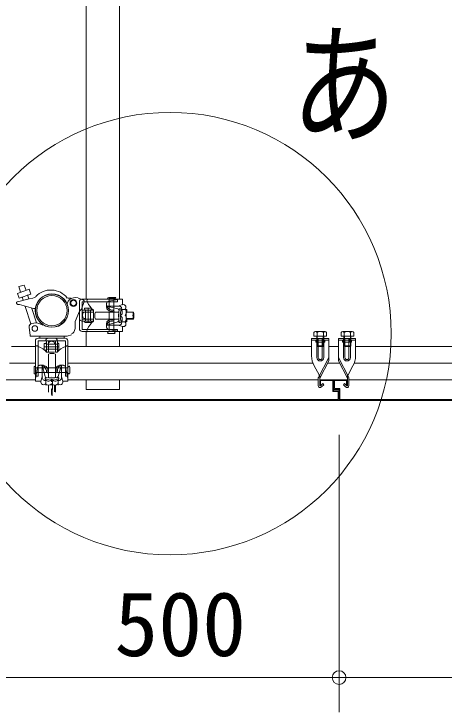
# Model space of a CAD drawing. Units: millimetres, scale not verified. Extents: x -10062 to 10062, y -6938 to 6938.
# Drawn here: x -6943 to -6318, y 2836 to 3851 of the extents above; entities that cross this region are included whole.
import ezdxf
from ezdxf.enums import TextEntityAlignment as Align

# ---------------------------------------------------------------- set-up
doc = ezdxf.new("R2010")
doc.units = ezdxf.units.MM
doc.header["$LTSCALE"] = 40
doc.header["$PDMODE"] = 32
doc.header["$PDSIZE"] = 20
doc.linetypes.add('DASHED1', pattern=[1.8, 1.2, -0.6])
doc.linetypes.add('DOUBLE_CHAIN2', pattern=[12.8, 9, -1, 0.6, -0.6, 0.6, -1])
for name, color, linetype, lineweight in [('0-1_0', 4, 'Continuous', 9), ('1-1_dim', 7, 'Continuous', 9), ('1-2_KANAGU', 2, 'Continuous', 9), ('1-3_MAIN', 7, 'Continuous', 9), ('1-4_text', 7, 'Continuous', 9), ('1-6_ｸﾗﾝﾌﾟ', 1, 'Continuous', 9), ('1-8_仮囲い', 7, 'Continuous', 9)]:
    doc.layers.add(name, color=color, linetype=linetype, lineweight=lineweight)
doc.styles.add('ＭＳ ゴシック', font='')
doc.styles.get('ＭＳ ゴシック').set_extended_font_data('MS Gothic')

msp = doc.modelspace()

# ---------------------------------------------------------------- linework, layer by layer
at = {"layer": '0-1_0', "color": 2}
for p, q in [((-6510.4, 3379.36), (-6485.4, 3379.36)), ((-6510.4, 3354.16), (-6510.4, 3379.36)), ((-6502.9, 3351.82), (-6502.9, 3379.36)), ((-6500.83, 3351.82), (-6500.83, 3379.36)), ((-6494.97, 3351.82), (-6494.97, 3379.36)), ((-6492.9, 3351.82), (-6492.9, 3379.36)), ((-6485.4, 3347.09), (-6485.4, 3379.36)), ((-6446.59, 3379.36), (-6471.59, 3379.36)), ((-6471.59, 3347.09), (-6471.59, 3379.36)), ((-6464.09, 3351.82), (-6464.09, 3379.36)), ((-6462.02, 3351.82), (-6462.02, 3379.36)), ((-6456.16, 3351.82), (-6456.16, 3379.36)), ((-6454.09, 3351.82), (-6454.09, 3379.36)), ((-6446.59, 3354.16), (-6446.59, 3379.36)), ((-6500.54, 3322.96), (-6485.4, 3352.08)), ((-6456.45, 3322.96), (-6471.59, 3352.08)), ((-6499.63, 3326.88), (-6506.68, 3339.71)), ((-6498.5, 3321.9), (-6485.4, 3347.09)), ((-6458.49, 3321.9), (-6471.59, 3347.09)), ((-6457.36, 3326.88), (-6450.3, 3339.71)), ((-6500.8, 3310.98), (-6500.8, 3321.9)), ((-6498.5, 3310.98), (-6498.5, 3321.9)), ((-6458.49, 3310.98), (-6458.49, 3321.9)), ((-6456.19, 3310.98), (-6456.19, 3321.9)), ((-6496.02, 3309), (-6492.66, 3312.36)), ((-6460.97, 3309), (-6464.32, 3312.36))]:
    msp.add_line(p, q, dxfattribs=at)
at = {"layer": '0-1_0', "color": 2, "linetype": 'DASHED1'}
for p, q in [((-6510.4, 3377.06), (-6485.4, 3377.06)), ((-6504.45, 3374.06), (-6504.45, 3376.56)), ((-6504.45, 3374.06), (-6491.35, 3374.06)), ((-6502.15, 3374.06), (-6502.15, 3379.36)), ((-6493.65, 3374.06), (-6493.65, 3379.36)), ((-6491.35, 3374.06), (-6491.35, 3376.56)), ((-6446.59, 3377.06), (-6471.59, 3377.06)), ((-6465.64, 3374.06), (-6465.64, 3376.56)), ((-6452.54, 3374.06), (-6465.64, 3374.06)), ((-6463.34, 3374.06), (-6463.34, 3379.36)), ((-6454.84, 3374.06), (-6454.84, 3379.36)), ((-6452.54, 3374.06), (-6452.54, 3376.56)), ((-6499.49, 3326.62), (-6499.63, 3326.88)), ((-6498.5, 3321.9), (-6498.5, 3322.77)), ((-6458.49, 3321.9), (-6458.49, 3322.77)), ((-6457.5, 3326.62), (-6457.36, 3326.88))]:
    msp.add_line(p, q, dxfattribs=at)
at = {"layer": '0-1_0', "lineweight": 5}
for p, q in [((-6946.59, 3368.08), (-6912.01, 3368.08)), ((-6865.01, 3368.08), (-6510.4, 3368.08)), ((-6485.4, 3368.08), (-6471.59, 3368.08)), ((-6446.59, 3368.08), (-6010.4, 3368.08)), ((-6487.08, 3343.85), (-6469.76, 3343.85)), ((-6956.19, 3319.48), (-6912.01, 3319.48)), ((-6865.01, 3319.48), (-6500.8, 3319.48)), ((-6456.19, 3319.48), (-6000.8, 3319.48)), ((-6789.58, 3305.42), (-6838.18, 3305.42))]:
    msp.add_line(p, q, dxfattribs=at)
at = {"layer": '0-1_0', "color": 2}
for points in [[(-6497.64, 3310.63), (-6494.29, 3313.98), (-6492.66, 3312.36)], [(-6459.34, 3310.63), (-6462.7, 3313.98), (-6464.32, 3312.36)]]:
    msp.add_lwpolyline(points, dxfattribs=at)
at = {"layer": '0-1_0', "lineweight": 5}
msp.add_circle((-6716.32, 3386.58), 321.64, dxfattribs=at)
at = {"layer": '0-1_0', "color": 2, "linetype": 'DASHED1'}
for centre, radius, start, end in [((-6504.95, 3376.56), 0.5, 0, 90), ((-6490.85, 3376.56), 0.5, 90, 180), ((-6466.14, 3376.56), 0.5, 0, 90), ((-6452.04, 3376.56), 0.5, 90, 180), ((-6506.5, 3322.77), 8, 0, 28.811), ((-6450.49, 3322.77), 8, 151.189, 180)]:
    msp.add_arc(centre, radius, start, end, dxfattribs=at)
at = {"layer": '0-1_0', "color": 2}
for centre, radius, start, end in [((-6480.4, 3354.16), 30, 180, 208.811), ((-6497.9, 3351.82), 5, 180, 0), ((-6497.9, 3351.82), 2.93, 180, 0), ((-6459.09, 3351.82), 5, 180, 0), ((-6459.09, 3351.82), 2.93, 180, 0), ((-6476.59, 3354.16), 30, 331.189, 0), ((-6498.5, 3321.9), 2.3, 152.527, 180), ((-6501.6, 3325.79), 2.25, 332.527, 28.811), ((-6455.39, 3325.79), 2.25, 151.189, 207.473), ((-6458.49, 3321.9), 2.3, 0, 27.473), ((-6498, 3310.98), 2.8, 180, 314.999), ((-6498, 3310.98), 0.5, 180, 314.999), ((-6458.99, 3310.98), 2.8, 225.001, 0), ((-6458.99, 3310.98), 0.5, 225.001, 0)]:
    msp.add_arc(centre, radius, start, end, dxfattribs=at)
at = {"layer": '1-1_dim'}
for p, q in [((-6470.5, 3239.37), (-6470.5, 2836.37)), ((-6470.5, 3239.37), (-6470.5, 2836.37)), ((-6470.5, 2886.37), (-6970.5, 2886.37)), ((-6920.5, 2886.37), (-6520.5, 2886.37)), ((-5970.5, 2886.37), (-6470.5, 2886.37)), ((-6420.5, 2886.37), (-6020.5, 2886.37))]:
    msp.add_line(p, q, dxfattribs=at)
msp.add_point((-6470.5, 2886.37), dxfattribs=at)
at = {"layer": '1-2_KANAGU', "color": 4, "lineweight": 5}
for p, q in [((-6507.14, 3382.96), (-6507.14, 3388.32)), ((-6507.1, 3382.96), (-6488.7, 3382.96)), ((-6504.83, 3389.66), (-6490.97, 3389.66)), ((-6502.9, 3368.96), (-6502.9, 3382.96)), ((-6502.52, 3382.96), (-6502.52, 3388.32)), ((-6502.15, 3379.26), (-6502.15, 3382.96)), ((-6493.65, 3379.26), (-6493.65, 3382.96)), ((-6493.28, 3382.96), (-6493.28, 3388.32)), ((-6492.9, 3368.96), (-6492.9, 3382.96)), ((-6488.66, 3382.96), (-6488.66, 3388.32)), ((-6467.62, 3382.96), (-6467.62, 3388.32)), ((-6467.58, 3382.96), (-6449.18, 3382.96)), ((-6465.3, 3389.66), (-6451.45, 3389.66)), ((-6463.38, 3368.96), (-6463.38, 3382.96)), ((-6463, 3382.96), (-6463, 3388.32)), ((-6462.63, 3379.26), (-6462.63, 3382.96)), ((-6454.13, 3379.26), (-6454.13, 3382.96)), ((-6453.76, 3382.96), (-6453.76, 3388.32)), ((-6453.38, 3368.96), (-6453.38, 3382.96)), ((-6449.14, 3382.96), (-6449.14, 3388.32))]:
    msp.add_line(p, q, dxfattribs=at)
at = {"layer": '1-2_KANAGU', "color": 4, "linetype": 'DASHED1', "lineweight": 5}
for p, q in [((-6502.15, 3368.2), (-6502.15, 3379.26)), ((-6493.65, 3368.2), (-6493.65, 3379.26)), ((-6462.63, 3368.2), (-6462.63, 3379.26)), ((-6454.13, 3368.2), (-6454.13, 3379.26)), ((-6502.9, 3368.96), (-6501.9, 3367.96)), ((-6502.9, 3368.96), (-6492.9, 3368.96)), ((-6501.9, 3367.96), (-6493.9, 3367.96)), ((-6493.9, 3367.96), (-6492.9, 3368.96)), ((-6463.38, 3368.96), (-6462.38, 3367.96)), ((-6463.38, 3368.96), (-6453.38, 3368.96)), ((-6462.38, 3367.96), (-6454.38, 3367.96)), ((-6454.38, 3367.96), (-6453.38, 3368.96))]:
    msp.add_line(p, q, dxfattribs=at)
at = {"layer": '1-2_KANAGU', "color": 4, "lineweight": 5}
for centre, radius, start, end in [((-6504.83, 3386.99), 2.67, 30, 149.999), ((-6497.9, 3380.99), 8.67, 57.796, 122.204), ((-6490.97, 3386.99), 2.67, 30.001, 150), ((-6465.3, 3386.99), 2.67, 30, 149.999), ((-6458.38, 3380.99), 8.67, 57.796, 122.204), ((-6451.45, 3386.99), 2.67, 30.001, 150)]:
    msp.add_arc(centre, radius, start, end, dxfattribs=at)
at = {"layer": '1-3_MAIN'}
for p, q in [((-6478.5, 3319.48), (-6498.5, 3319.48)), ((-6498.5, 3310.98), (-6498.5, 3319.48)), ((-6478.5, 3303.48), (-6478.5, 3319.48)), ((-6478.5, 3305.48), (-6478.5, 3319.48)), ((-6458.5, 3319.48), (-6478.5, 3319.48)), ((-6472.5, 3319.48), (-6458.5, 3319.48)), ((-6458.5, 3310.98), (-6458.5, 3319.48)), ((-6497.3, 3310.98), (-6498.5, 3310.98)), ((-6497.3, 3310.98), (-6497.3, 3318.28)), ((-6459.7, 3318.28), (-6477.3, 3318.28)), ((-6459.7, 3310.98), (-6459.7, 3318.28)), ((-6458.5, 3310.98), (-6459.7, 3310.98)), ((-6470.5, 3305.48), (-6478.5, 3305.48)), ((-6470.5, 3303.48), (-6478.5, 3303.48)), ((-6470.5, 3289.48), (-6470.5, 3305.48)), ((-6470.5, 3289.48), (-6470.5, 3303.48)), ((-6470.5, 3289.48), (-6970.5, 3289.48)), ((-6471.7, 3290.68), (-6969.3, 3290.68)), ((-5970.5, 3289.48), (-6470.5, 3289.48)), ((-5971.7, 3290.68), (-6469.3, 3290.68))]:
    msp.add_line(p, q, dxfattribs=at)
for points in [[(-6471.7, 3290.68), (-6471.7, 3302.28), (-6479.7, 3302.28), (-6479.7, 3318.28), (-6497.3, 3318.28)], [(-6469.3, 3290.68), (-6469.3, 3306.68), (-6477.3, 3306.68), (-6477.3, 3318.28)]]:
    msp.add_lwpolyline(points, dxfattribs=at)
at = {"layer": '1-6_ｸﾗﾝﾌﾟ'}
for p, q in [((-6936.11, 3455.06), (-6933.51, 3447.06)), ((-6938.11, 3445.06), (-6921.01, 3451.06)), ((-6923.41, 3443.06), (-6921.71, 3437.06)), ((-6921.01, 3451.06), (-6918.81, 3444.06)), ((-6938.21, 3433.06), (-6921.01, 3437.06)), ((-6931.31, 3440.06), (-6929.61, 3435.06)), ((-6921.01, 3437.06), (-6915.91, 3438.06)), ((-6915.91, 3438.06), (-6913.41, 3439.06)), ((-6913.41, 3439.06), (-6911.31, 3440.06)), ((-6848.01, 3393.23), (-6848.01, 3432.73)), ((-6841.51, 3432.06), (-6844.91, 3422.06)), ((-6844.01, 3436.73), (-6785.41, 3436.73)), ((-6841.01, 3434.06), (-6841.51, 3432.06)), ((-6806.01, 3438.73), (-6797.01, 3438.73)), ((-6789.41, 3436.73), (-6805.91, 3433.73)), ((-6804.71, 3389.73), (-6804.71, 3436.73)), ((-6798.21, 3389.73), (-6798.21, 3436.73)), ((-6792.51, 3432.73), (-6792.51, 3436.73)), ((-6785.41, 3428.73), (-6785.41, 3436.73)), ((-6937.51, 3429.06), (-6938.71, 3430.06)), ((-6935.11, 3429.06), (-6937.51, 3429.06)), ((-6914.51, 3423.06), (-6935.11, 3429.06)), ((-6926.71, 3426.06), (-6918.41, 3401.06)), ((-6917.11, 3423.06), (-6910.21, 3402.06)), ((-6912.11, 3423.06), (-6914.51, 3423.06)), ((-6844.91, 3422.06), (-6847.71, 3419.06)), ((-6827.51, 3420.73), (-6844.01, 3420.73)), ((-6839.71, 3423.73), (-6831.21, 3423.73)), ((-6839.01, 3404.73), (-6839.01, 3420.73)), ((-6835.51, 3402.73), (-6835.51, 3423.73)), ((-6832.01, 3404.73), (-6832.01, 3420.73)), ((-6827.51, 3408.73), (-6827.51, 3420.73)), ((-6808.51, 3424.73), (-6808.51, 3430.73)), ((-6808.51, 3426.73), (-6791.51, 3426.73)), ((-6808.51, 3426.73), (-6792.21, 3422.73)), ((-6800.11, 3420.73), (-6802.11, 3420.73)), ((-6785.41, 3428.73), (-6791.51, 3426.73)), ((-6788.61, 3422.73), (-6789.61, 3422.73)), ((-6787.81, 3421.73), (-6779.41, 3421.73)), ((-6827.51, 3417.73), (-6844.01, 3417.73)), ((-6843.41, 3411.73), (-6843.41, 3414.73)), ((-6824.51, 3417.73), (-6791.11, 3417.73)), ((-6800.11, 3418.73), (-6803.31, 3418.73)), ((-6769.51, 3417.73), (-6779.51, 3417.73)), ((-6827.51, 3407.73), (-6844.01, 3407.73)), ((-6827.51, 3404.73), (-6844.01, 3404.73)), ((-6839.71, 3402.73), (-6831.21, 3402.73)), ((-6827.51, 3404.73), (-6827.51, 3407.73)), ((-6824.51, 3407.73), (-6791.11, 3407.73)), ((-6808.51, 3398.73), (-6792.21, 3403.73)), ((-6808.51, 3401.73), (-6808.51, 3395.73)), ((-6800.11, 3406.73), (-6803.31, 3406.73)), ((-6800.11, 3404.73), (-6802.11, 3404.73)), ((-6788.61, 3402.73), (-6789.61, 3402.73)), ((-6787.81, 3403.73), (-6779.41, 3403.73)), ((-6769.81, 3408.73), (-6779.51, 3408.73)), ((-6779.41, 3407.73), (-6769.51, 3407.73)), ((-6919.75, 3384.02), (-6921.05, 3396.02)), ((-6844.01, 3392.73), (-6792.51, 3392.73)), ((-6808.51, 3398.73), (-6791.51, 3398.73)), ((-6789.41, 3389.73), (-6805.91, 3392.73)), ((-6792.51, 3389.73), (-6792.51, 3392.73)), ((-6785.41, 3396.73), (-6791.51, 3398.73)), ((-6865.91, 3383.06), (-6918.61, 3383.06)), ((-6868.51, 3380.06), (-6908.01, 3380.06)), ((-6905.71, 3383.06), (-6905.71, 3380.06)), ((-6905.71, 3383.06), (-6905.71, 3380.06)), ((-6870.31, 3383.06), (-6870.31, 3380.06)), ((-6870.31, 3383.06), (-6870.31, 3380.06)), ((-6859.41, 3385.06), (-6865.91, 3383.06)), ((-6859.41, 3385.06), (-6865.91, 3383.06)), ((-6806.01, 3386.73), (-6797.01, 3386.73)), ((-6912.01, 3376.06), (-6912.01, 3317.46)), ((-6899.01, 3371.76), (-6899.01, 3363.26)), ((-6896.01, 3359.56), (-6896.01, 3376.06)), ((-6880.01, 3371.06), (-6896.01, 3371.06)), ((-6893.01, 3359.56), (-6893.01, 3376.06)), ((-6887.01, 3375.46), (-6890.01, 3375.46)), ((-6883.01, 3359.56), (-6883.01, 3376.06)), ((-6880.01, 3359.56), (-6880.01, 3376.06)), ((-6878.01, 3371.76), (-6878.01, 3363.26)), ((-6868.01, 3376.06), (-6868.01, 3368.06)), ((-6908.01, 3368.06), (-6908.01, 3339.16)), ((-6878.01, 3367.56), (-6899.01, 3367.56)), ((-6880.01, 3364.06), (-6896.01, 3364.06)), ((-6868.01, 3368.06), (-6868.01, 3339.16)), ((-6893.01, 3359.56), (-6896.01, 3359.56)), ((-6884.01, 3359.56), (-6893.01, 3359.56)), ((-6893.01, 3356.56), (-6893.01, 3323.16)), ((-6880.01, 3359.56), (-6883.01, 3359.56)), ((-6883.01, 3356.56), (-6883.01, 3323.16)), ((-6900.01, 3340.56), (-6906.01, 3340.56)), ((-6902.01, 3340.56), (-6902.01, 3323.56)), ((-6902.01, 3340.56), (-6898.01, 3324.26)), ((-6874.01, 3340.56), (-6879.01, 3324.26)), ((-6877.01, 3340.56), (-6871.01, 3340.56)), ((-6874.01, 3340.56), (-6874.01, 3323.56)), ((-6914.01, 3338.06), (-6914.01, 3329.06)), ((-6912.01, 3321.46), (-6909.01, 3337.96)), ((-6865.01, 3336.76), (-6912.01, 3336.76)), ((-6865.01, 3330.26), (-6912.01, 3330.26)), ((-6908.01, 3339.16), (-6908.01, 3324.56)), ((-6896.01, 3332.16), (-6896.01, 3334.16)), ((-6894.01, 3332.16), (-6894.01, 3335.36)), ((-6882.01, 3332.16), (-6882.01, 3335.36)), ((-6880.01, 3332.16), (-6880.01, 3334.16)), ((-6868.01, 3339.16), (-6868.01, 3324.56)), ((-6865.01, 3321.46), (-6868.01, 3337.96)), ((-6862.01, 3338.06), (-6862.01, 3329.06)), ((-6908.01, 3324.56), (-6912.01, 3324.56)), ((-6904.01, 3317.46), (-6902.01, 3323.56)), ((-6898.01, 3320.66), (-6898.01, 3321.66)), ((-6897.01, 3319.86), (-6897.01, 3311.46)), ((-6879.01, 3319.86), (-6879.01, 3311.46)), ((-6878.01, 3320.66), (-6878.01, 3321.66)), ((-6872.01, 3317.46), (-6874.01, 3323.56)), ((-6865.01, 3324.56), (-6868.01, 3324.56)), ((-6904.01, 3317.46), (-6912.01, 3317.46)), ((-6893.01, 3301.86), (-6893.01, 3311.56)), ((-6893.01, 3311.46), (-6893.01, 3301.56)), ((-6884.01, 3301.86), (-6884.01, 3311.56)), ((-6883.01, 3311.46), (-6883.01, 3301.56))]:
    msp.add_line(p, q, dxfattribs=at)
at = {"layer": '1-6_ｸﾗﾝﾌﾟ', "linetype": 'DASHED1'}
for p, q in [((-6804.14, 3438.18), (-6805.14, 3439.18)), ((-6795.14, 3439.18), (-6805.14, 3439.18)), ((-6796.14, 3438.18), (-6804.14, 3438.18)), ((-6795.14, 3439.18), (-6796.14, 3438.18))]:
    msp.add_line(p, q, dxfattribs=at)
at = {"layer": '1-6_ｸﾗﾝﾌﾟ'}
for points in [[(-6936.11, 3455.06), (-6928.21, 3457.06), (-6925.61, 3449.06)], [(-6938.11, 3445.06), (-6935.81, 3438.06), (-6918.81, 3444.06)], [(-6841.01, 3434.06), (-6841.91, 3435.06), (-6843.41, 3436.06), (-6849.81, 3438.06)], [(-6844.01, 3392.73), (-6844.01, 3432.73), (-6792.51, 3432.73)], [(-6847.71, 3419.06), (-6854.01, 3404.06), (-6854.11, 3393.06)], [(-6844.01, 3389.73), (-6785.41, 3389.73), (-6785.41, 3396.73)], [(-6868.01, 3376.06), (-6908.01, 3376.06), (-6908.01, 3368.06)], [(-6865.01, 3376.06), (-6865.01, 3317.46), (-6872.01, 3317.46)]]:
    msp.add_lwpolyline(points, dxfattribs=at)
for centre, radius in [((-6888.01, 3420.06), 24), ((-6856.61, 3431.06), 5), ((-6856.61, 3431.06), 4), ((-6912.81, 3394.06), 4)]:
    msp.add_circle(centre, radius, dxfattribs=at)
for centre, radius, start, end in [((-6889.61, 3420.06), 30, 37.54, 136.918), ((-6937.71, 3431.06), 2, 111.731, 225.115), ((-6862.01, 3455.06), 17, 256.304, 276.801), ((-6856.61, 3429.06), 9, 135.443, 191.661), ((-6853.81, 3425.06), 14, 72.968, 131.535), ((-6844.01, 3432.73), 4, 90, 180), ((-6835.01, 3434.73), 2, 120.51, 239.49), ((-6810.71, 3441.73), 27, 200.106, 231.428), ((-6805.31, 3430.73), 3, 100.384, 180), ((-6806.01, 3437.73), 1, 90, 270), ((-6797.01, 3437.73), 1, 270, 90), ((-6844.01, 3417.73), 4, 90, 180), ((-6839.71, 3422.73), 1, 90, 270), ((-6831.21, 3422.73), 1, 270, 90), ((-6803.31, 3424.73), 5, 180, 270), ((-6802.11, 3427.73), 6, 180, 270), ((-6800.11, 3417.73), 3, 0, 90), ((-6792.71, 3420.73), 2, 0, 75), ((-6790.51, 3422.73), 4, 341.179, 104.571), ((-6754.11, 3412.73), 37, 166.058, 193.942), ((-6789.61, 3421.73), 1, 90, 180), ((-6791.61, 3417.73), 6, 298.583, 47.521), ((-6788.61, 3421.73), 1, 0, 90), ((-6751.61, 3412.73), 37, 166.058, 193.942), ((-6784.31, 3424.73), 4, 306.195, 105.529), ((-6786.71, 3417.73), 7, 316.511, 43.489), ((-6840.21, 3414.73), 3, 90, 180), ((-6840.21, 3411.73), 3, 180, 270), ((-6814.81, 3412.73), 11, 152.604, 207.396), ((-6800.11, 3417.73), 1, 0, 90), ((-6791.61, 3407.73), 6, 312.479, 61.417), ((-6786.71, 3408.73), 7, 316.511, 43.489), ((-6759.21, 3412.73), 21, 166.103, 193.897), ((-6916.07, 3396.46), 5, 105.541, 185.066), ((-6911.7, 3385.26), 17, 68.233, 109.633), ((-6898.24, 3410.69), 12, 233.446, 256.626), ((-6844.01, 3408.73), 4, 180, 270), ((-6839.71, 3403.73), 1, 90, 270), ((-6810.71, 3383.73), 27, 128.572, 159.894), ((-6831.21, 3403.73), 1, 270, 90), ((-6803.31, 3401.73), 5, 90, 180), ((-6802.11, 3398.73), 6, 90, 180), ((-6800.11, 3407.73), 1, 270, 0), ((-6800.11, 3407.73), 3, 270, 0), ((-6792.71, 3405.73), 2, 285, 0), ((-6790.51, 3402.73), 4, 255.429, 18.821), ((-6789.61, 3403.73), 1, 180, 270), ((-6788.61, 3403.73), 1, 270, 0), ((-6784.31, 3400.73), 4, 254.471, 53.805), ((-6861.61, 3393.06), 7, 287.072, 0.824), ((-6861.61, 3393.06), 7, 287.072, 0.824), ((-6844.01, 3393.73), 4, 180, 270), ((-6835.01, 3390.73), 2, 120.51, 239.49), ((-6805.31, 3395.73), 3, 180, 259.616), ((-6918.75, 3384.05), 1, 182.236, 277.807), ((-6908.01, 3376.06), 4, 90, 180), ((-6893.01, 3376.06), 4, 90, 180), ((-6884.01, 3376.06), 4, 0, 90), ((-6869.01, 3376.06), 4, 0, 90), ((-6806.01, 3387.73), 1, 90, 270), ((-6797.01, 3387.73), 1, 270, 90), ((-6898.01, 3371.76), 1, 0, 180), ((-6890.01, 3372.26), 3, 90, 180), ((-6887.01, 3372.26), 3, 0, 90), ((-6879.01, 3371.76), 1, 0, 180), ((-6910.01, 3367.06), 2, 30.51, 149.49), ((-6917.01, 3342.76), 27, 38.572, 69.894), ((-6898.01, 3363.26), 1, 180, 0), ((-6859.01, 3342.76), 27, 110.106, 141.428), ((-6879.01, 3363.26), 1, 180, 0), ((-6866.01, 3367.06), 2, 30.51, 149.49), ((-6888.01, 3346.86), 11, 62.604, 117.396), ((-6906.01, 3337.36), 3, 90, 169.616), ((-6903.01, 3334.16), 6, 0, 90), ((-6900.01, 3335.36), 5, 0, 90), ((-6877.01, 3335.36), 5, 90, 180), ((-6874.01, 3334.16), 6, 90, 180), ((-6871.01, 3337.36), 3, 10.384, 90), ((-6913.01, 3338.06), 1, 0, 180), ((-6893.01, 3332.16), 3, 180, 270), ((-6893.01, 3332.16), 1, 180, 270), ((-6883.01, 3332.16), 1, 270, 0), ((-6883.01, 3332.16), 3, 270, 0), ((-6863.01, 3338.06), 1, 0, 180), ((-6913.01, 3329.06), 1, 180, 0), ((-6898.01, 3322.56), 4, 165.429, 288.821), ((-6897.01, 3321.66), 1, 90, 180), ((-6897.01, 3320.66), 1, 180, 270), ((-6896.01, 3324.76), 2, 195, 270), ((-6893.01, 3323.66), 6, 222.479, 331.417), ((-6888.01, 3286.16), 37, 76.058, 103.942), ((-6888.01, 3283.66), 37, 76.058, 103.942), ((-6883.01, 3323.66), 6, 208.583, 317.521), ((-6881.01, 3324.76), 2, 270, 345), ((-6878.01, 3322.56), 4, 251.179, 14.571), ((-6879.01, 3321.66), 1, 0, 90), ((-6879.01, 3320.66), 1, 270, 0), ((-6863.01, 3329.06), 1, 180, 0), ((-6900.01, 3316.36), 4, 164.471, 323.805), ((-6893.01, 3318.76), 7, 226.511, 313.489), ((-6888.01, 3291.26), 21, 76.103, 103.897), ((-6884.01, 3318.76), 7, 226.511, 313.489), ((-6876.01, 3316.36), 4, 216.195, 15.529)]:
    msp.add_arc(centre, radius, start, end, dxfattribs=at)
for centre, major_axis, start_param, end_param in [((-6779.41, 3412.73), (0, 9), 5.30142, 10.4065438), ((-6888.01, 3311.46), (0, -9), 5.3014195, 10.4065432)]:
    msp.add_ellipse(centre, major_axis=major_axis, ratio=0.1021, start_param=start_param, end_param=end_param, dxfattribs=at)
for centre in [(-6769.51, 3412.73), (-6888.01, 3301.56)]:
    msp.add_ellipse(centre, major_axis=(0, -5), ratio=0.1218, dxfattribs=at)
at = {"layer": '1-8_仮囲い'}
for p, q in [((-6838.18, 4157.25), (-6838.18, 3436.73)), ((-6789.58, 4157.25), (-6789.58, 3436.73)), ((-6838.18, 3389.73), (-6838.18, 3368.08)), ((-6789.58, 3389.73), (-6789.58, 3368.08)), ((-6838.18, 3319.48), (-6838.18, 3305.42)), ((-6789.58, 3319.48), (-6789.58, 3305.42))]:
    msp.add_line(p, q, dxfattribs=at)
at = {"layer": '1-8_仮囲い', "linetype": 'DOUBLE_CHAIN2'}
for p, q in [((-6949.51, 3343.85), (-6912.01, 3343.85)), ((-6865.01, 3343.85), (-6508.57, 3343.85)), ((-6448.42, 3343.85), (-6008.57, 3343.85))]:
    msp.add_line(p, q, dxfattribs=at)
at = {"layer": '1-8_仮囲い'}
for radius in [24.3, 22]:
    msp.add_circle((-6888.01, 3420.06), radius, dxfattribs=at)

# ---------------------------------------------------------------- texts
at = {"layer": '1-1_dim', "color": 2, "style": 'ＭＳ ゴシック'}
msp.add_text('500', height=93.84, dxfattribs=at).set_placement((-6797.3, 2889.57), align=Align.BOTTOM_LEFT)
at = {"layer": '1-4_text', "style": 'ＭＳ ゴシック', "width": 0.8}
msp.add_text('あ', height=140.8, dxfattribs=at).set_placement((-6540.28, 3636.58), align=Align.BOTTOM_LEFT)

doc.saveas('drawing.dxf')
